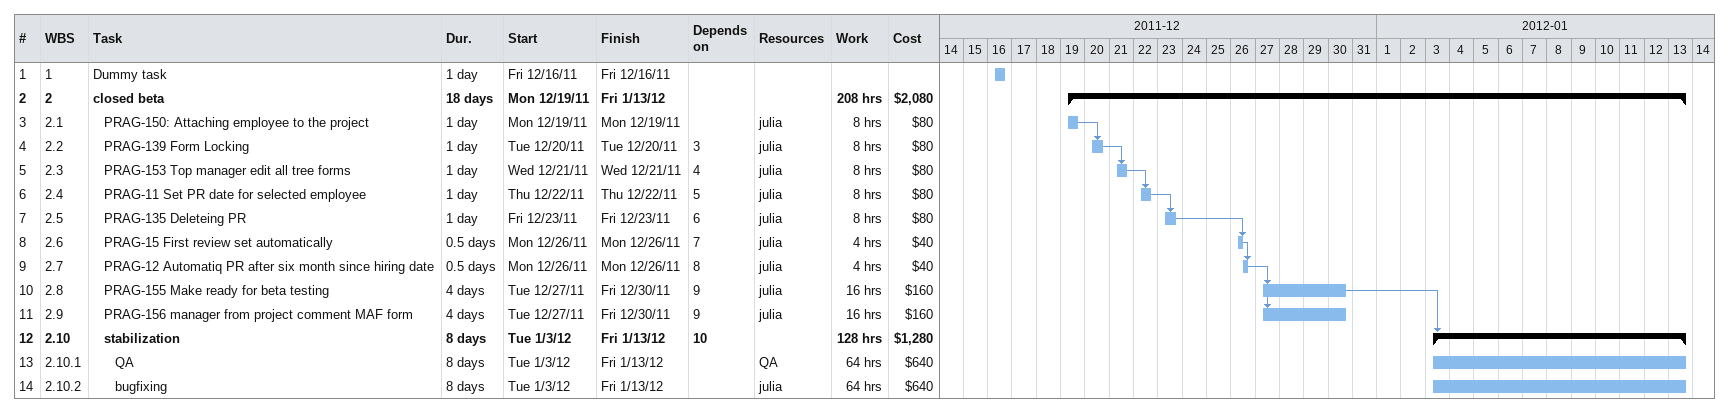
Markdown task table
| ID | WBS | Task | Duration | Start | Finish | Predecessors | Resources | Work (h) | Cost ($) |
|---|---|---|---|---|---|---|---|---|---|
| 1 | 1 | Dummy task | 1d | 2011-12-16 | 2011-12-16 |  |  |  |  |
| 2 | 2 | **closed beta** | 18d | 2011-12-19 | 2012-01-13 |  |  | 208 | 2080 |
| 3 | 2.1 | PRAG-150: Attaching employee to the project | 1d | 2011-12-19 | 2011-12-19 |  | julia | 8 | 80 |
| 4 | 2.2 | PRAG-139 Form Locking | 1d | 2011-12-20 | 2011-12-20 | 3 | julia | 8 | 80 |
| 5 | 2.3 | PRAG-153 Top manager edit all tree forms | 1d | 2011-12-21 | 2011-12-21 | 4 | julia | 8 | 80 |
| 6 | 2.4 | PRAG-11 Set PR date for selected employee | 1d | 2011-12-22 | 2011-12-22 | 5 | julia | 8 | 80 |
| 7 | 2.5 | PRAG-135 Deleteing PR | 1d | 2011-12-23 | 2011-12-23 | 6 | julia | 8 | 80 |
| 8 | 2.6 | PRAG-15 First review set automatically | 0.5d | 2011-12-26 | 2011-12-26 | 7 | julia | 4 | 40 |
| 9 | 2.7 | PRAG-12 Automatiq PR after six month since hiring date | 0.5d | 2011-12-26 | 2011-12-26 | 8 | julia | 4 | 40 |
| 10 | 2.8 | PRAG-155 Make ready for beta testing | 4d | 2011-12-27 | 2011-12-30 | 9 | julia | 16 | 160 |
| 11 | 2.9 | PRAG-156 manager from project comment MAF form | 4d | 2011-12-27 | 2011-12-30 | 9 | julia | 16 | 160 |
| 12 | 2.10 | **stabilization** | 8d | 2012-01-03 | 2012-01-13 | 10 |  | 128 | 1280 |
| 13 | 2.10.1 | QA | 8d | 2012-01-03 | 2012-01-13 |  | QA | 64 | 640 |
| 14 | 2.10.2 | bugfixing | 8d | 2012-01-03 | 2012-01-13 |  | julia | 64 | 640 |
